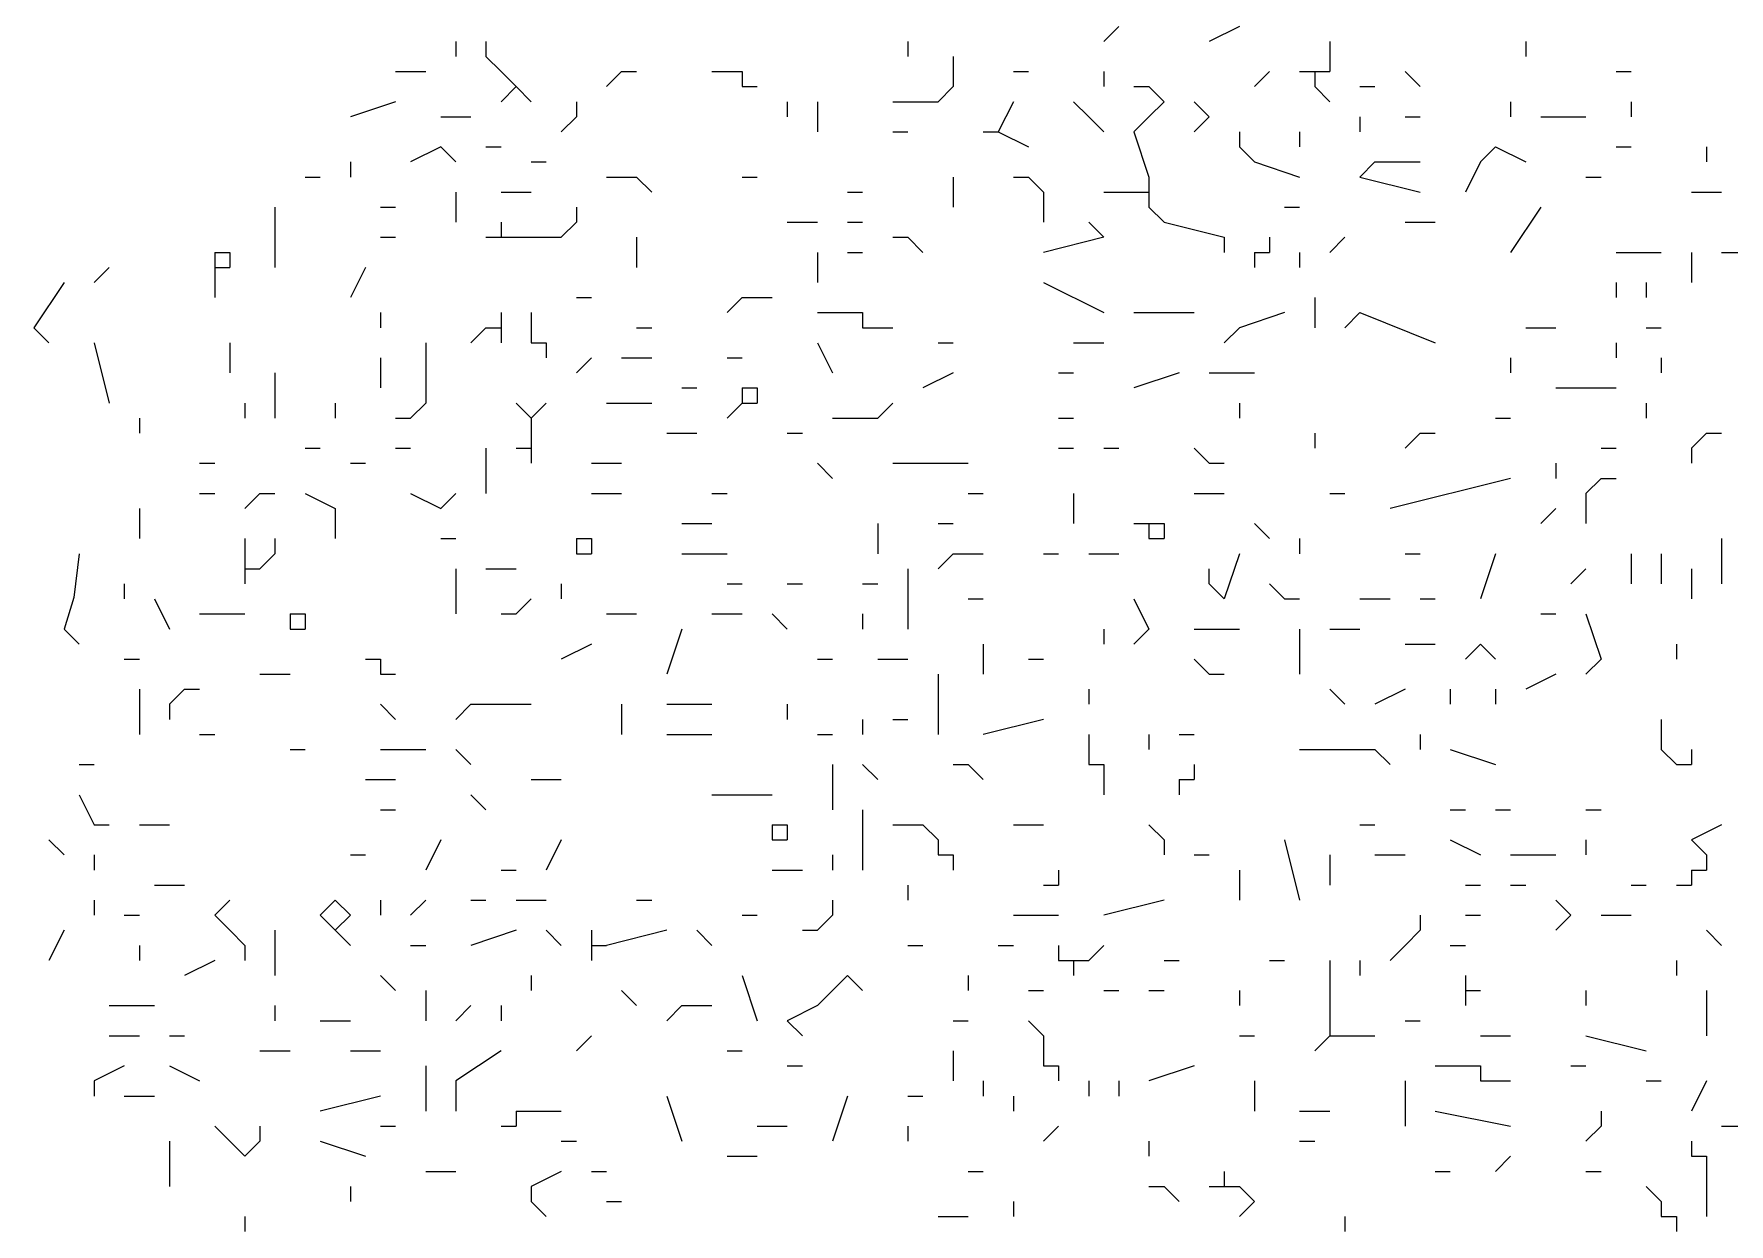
# Model space of a CAD drawing. Header units: inches. Extents: x 0 to 7.16, y 0 to 9.76.
# Drawn here: x 0 to 1.125, y 4.625 to 5.415 of the extents above; entities that cross this region are included whole.
import ezdxf

# ---------------------------------------------------------------- set-up
doc = ezdxf.new("R2010")
doc.units = ezdxf.units.IN
doc.header["$MEASUREMENT"] = 0

# ---------------------------------------------------------------- blocks, each defined once
blk = doc.blocks.new('drevoo')
at = {"linetype": 'Continuous'}
for points in [[(181.8702, -562.1901), (181.8602, -562.2001)], [(181.9502, -562.1901), (181.9302, -562.2001)], [(181.4302, -562.2001), (181.4302, -562.2101)], [(181.4502, -562.2001), (181.4502, -562.2101)], [(181.7302, -562.2001), (181.7302, -562.2101)], [(182.0102, -562.2001), (182.0102, -562.2101)], [(182.1402, -562.2001), (182.1402, -562.2101)], [(181.4502, -562.2101), (181.4602, -562.2201)], [(181.7602, -562.2101), (181.7602, -562.2301)], [(182.0102, -562.2101), (182.0102, -562.2201)], [(181.3902, -562.2201), (181.4102, -562.2201)], [(181.4602, -562.2201), (181.4702, -562.2301)], [(181.5402, -562.2201), (181.5302, -562.2301)], [(181.5402, -562.2201), (181.5502, -562.2201)], [(181.6002, -562.2201), (181.6102, -562.2201)], [(181.6102, -562.2201), (181.6202, -562.2201)], [(181.6202, -562.2201), (181.6202, -562.2301)], [(181.8002, -562.2201), (181.8102, -562.2201)], [(181.8602, -562.2201), (181.8602, -562.2301)], [(181.9702, -562.2201), (181.9602, -562.2301)], [(181.9902, -562.2201), (182.0002, -562.2201)], [(182.0002, -562.2201), (182.0002, -562.2301)], [(182.0002, -562.2201), (182.0102, -562.2201)], [(182.0602, -562.2201), (182.0702, -562.2301)], [(182.2002, -562.2201), (182.2102, -562.2201)], [(181.3902, -562.2401), (181.3602, -562.2501)], [(181.4702, -562.2301), (181.4602, -562.2401)], [(181.4702, -562.2301), (181.4802, -562.2401)], [(181.5102, -562.2401), (181.5102, -562.2501)], [(181.6202, -562.2301), (181.6302, -562.2301)], [(181.6502, -562.2401), (181.6502, -562.2501)], [(181.6702, -562.2401), (181.6702, -562.2601)], [(181.7202, -562.2401), (181.7502, -562.2401)], [(181.7602, -562.2301), (181.7502, -562.2401)], [(181.8002, -562.2401), (181.7902, -562.2601)], [(181.8402, -562.2401), (181.8502, -562.2501)], [(181.8802, -562.2301), (181.8902, -562.2301)], [(181.8902, -562.2301), (181.9002, -562.2401)], [(181.9002, -562.2401), (181.8902, -562.2501)], [(181.9202, -562.2401), (181.9302, -562.2501)], [(182.0002, -562.2301), (182.0102, -562.2401)], [(182.0302, -562.2301), (182.0402, -562.2301)], [(182.1302, -562.2401), (182.1302, -562.2501)], [(182.2102, -562.2401), (182.2102, -562.2501)], [(181.4202, -562.2501), (181.4402, -562.2501)], [(181.5102, -562.2501), (181.5002, -562.2601)], [(181.8502, -562.2501), (181.8602, -562.2601)], [(181.8902, -562.2501), (181.8802, -562.2601)], [(181.9302, -562.2501), (181.9202, -562.2601)], [(182.0302, -562.2501), (182.0302, -562.2601)], [(182.0602, -562.2501), (182.0702, -562.2501)], [(182.1502, -562.2501), (182.1802, -562.2501)], [(181.7202, -562.2601), (181.7302, -562.2601)], [(181.7802, -562.2601), (181.7902, -562.2601)], [(181.7902, -562.2601), (181.8102, -562.2701)], [(181.8802, -562.2601), (181.8902, -562.2901)], [(181.9502, -562.2601), (181.9502, -562.2701)], [(181.9902, -562.2601), (181.9902, -562.2701)], [(181.4202, -562.2701), (181.4002, -562.2801)], [(181.4202, -562.2701), (181.4302, -562.2801)], [(181.4502, -562.2701), (181.4602, -562.2701)], [(181.9502, -562.2701), (181.9602, -562.2801)], [(182.1202, -562.2701), (182.1102, -562.2801)], [(182.1202, -562.2701), (182.1402, -562.2801)], [(182.2002, -562.2701), (182.2102, -562.2701)], [(182.2602, -562.2701), (182.2602, -562.2801)], [(181.3602, -562.2801), (181.3602, -562.2901)], [(181.4802, -562.2801), (181.4902, -562.2801)], [(181.9602, -562.2801), (181.9902, -562.2901)], [(182.0402, -562.2801), (182.0302, -562.2901)], [(182.0402, -562.2801), (182.0702, -562.2801)], [(182.1102, -562.2801), (182.1002, -562.3001)], [(181.3302, -562.2901), (181.3402, -562.2901)], [(181.5302, -562.2901), (181.5502, -562.2901)], [(181.5502, -562.2901), (181.5602, -562.3001)], [(181.6202, -562.2901), (181.6302, -562.2901)], [(181.7602, -562.2901), (181.7602, -562.3101)], [(181.8002, -562.2901), (181.8102, -562.2901)], [(181.8102, -562.2901), (181.8202, -562.3001)], [(181.8902, -562.2901), (181.8902, -562.3001)], [(182.0302, -562.2901), (182.0702, -562.3001)], [(182.1802, -562.2901), (182.1902, -562.2901)], [(181.4302, -562.3001), (181.4302, -562.3201)], [(181.4602, -562.3001), (181.4802, -562.3001)], [(181.6902, -562.3001), (181.7002, -562.3001)], [(181.8202, -562.3001), (181.8202, -562.3201)], [(181.8602, -562.3001), (181.8802, -562.3001)], [(181.8802, -562.3001), (181.8902, -562.3001)], [(181.8902, -562.3001), (181.8902, -562.3101)], [(182.2502, -562.3001), (182.2702, -562.3001)], [(181.3102, -562.3101), (181.3102, -562.3501)], [(181.3802, -562.3101), (181.3902, -562.3101)], [(181.5102, -562.3101), (181.5102, -562.3201)], [(181.8902, -562.3101), (181.9002, -562.3201)], [(181.9802, -562.3101), (181.9902, -562.3101)], [(182.1502, -562.3101), (182.1302, -562.3401)], [(181.3802, -562.3301), (181.3902, -562.3301)], [(181.4502, -562.3301), (181.4602, -562.3301)], [(181.4602, -562.3201), (181.4602, -562.3301)], [(181.4602, -562.3301), (181.4702, -562.3301)], [(181.4702, -562.3301), (181.5002, -562.3301)], [(181.5102, -562.3201), (181.5002, -562.3301)], [(181.5502, -562.3301), (181.5502, -562.3501)], [(181.6502, -562.3201), (181.6702, -562.3201)], [(181.6902, -562.3201), (181.7002, -562.3201)], [(181.7202, -562.3301), (181.7302, -562.3301)], [(181.7302, -562.3301), (181.7402, -562.3401)], [(181.8602, -562.3301), (181.8202, -562.3401)], [(181.8502, -562.3201), (181.8602, -562.3301)], [(181.9002, -562.3201), (181.9402, -562.3301), (181.9402, -562.3401)], [(181.9702, -562.3301), (181.9702, -562.3401)], [(182.0202, -562.3301), (182.0102, -562.3401)], [(182.0602, -562.3201), (182.0802, -562.3201)], [(181.2702, -562.3401), (181.2702, -562.3501)], [(181.2702, -562.3401), (181.2802, -562.3401)], [(181.2802, -562.3401), (181.2802, -562.3501)], [(181.6702, -562.3401), (181.6702, -562.3601)], [(181.6902, -562.3401), (181.7002, -562.3401)], [(181.9602, -562.3401), (181.9602, -562.3501)], [(181.9602, -562.3401), (181.9702, -562.3401)], [(181.9902, -562.3401), (181.9902, -562.3501)], [(182.2002, -562.3401), (182.2302, -562.3401)], [(182.2502, -562.3401), (182.2502, -562.3601)], [(182.2702, -562.3401), (182.3102, -562.3401)], [(181.2002, -562.3501), (181.1902, -562.3601)], [(181.2702, -562.3501), (181.2702, -562.3601)], [(181.2702, -562.3501), (181.2802, -562.3501)], [(181.3702, -562.3501), (181.3602, -562.3701)], [(181.1702, -562.3601), (181.1502, -562.3901), (181.1602, -562.4001)], [(181.2702, -562.3601), (181.2702, -562.3701)], [(181.8202, -562.3601), (181.8602, -562.3801)], [(182.2002, -562.3601), (182.2002, -562.3701)], [(182.2202, -562.3601), (182.2202, -562.3701)], [(181.5102, -562.3701), (181.5202, -562.3701)], [(181.6202, -562.3701), (181.6102, -562.3801)], [(181.6202, -562.3701), (181.6402, -562.3701)], [(182.0002, -562.3701), (182.0002, -562.3901)], [(181.3802, -562.3801), (181.3802, -562.3901)], [(181.4602, -562.3801), (181.4602, -562.3901)], [(181.4802, -562.3801), (181.4802, -562.3901)], [(181.6702, -562.3801), (181.6902, -562.3801)], [(181.6902, -562.3801), (181.7002, -562.3801)], [(181.7002, -562.3801), (181.7002, -562.3901)], [(181.8802, -562.3801), (181.9202, -562.3801)], [(181.9802, -562.3801), (181.9502, -562.3901)], [(182.0302, -562.3801), (182.0202, -562.3901)], [(182.0302, -562.3801), (182.0802, -562.4001)], [(181.4502, -562.3901), (181.4402, -562.4001)], [(181.4502, -562.3901), (181.4602, -562.3901)], [(181.4602, -562.3901), (181.4602, -562.4001)], [(181.4802, -562.3901), (181.4802, -562.4001)], [(181.5502, -562.3901), (181.5602, -562.3901)], [(181.7002, -562.3901), (181.7102, -562.3901)], [(181.7102, -562.3901), (181.7202, -562.3901)], [(181.9502, -562.3901), (181.9402, -562.4001)], [(182.1402, -562.3901), (182.1602, -562.3901)], [(182.2202, -562.3901), (182.2302, -562.3901)], [(181.1902, -562.4001), (181.2002, -562.4401)], [(181.2802, -562.4001), (181.2802, -562.4201)], [(181.4102, -562.4001), (181.4102, -562.4401)], [(181.4802, -562.4001), (181.4902, -562.4001)], [(181.4902, -562.4001), (181.4902, -562.4101)], [(181.6702, -562.4001), (181.6802, -562.4201)], [(181.7502, -562.4001), (181.7602, -562.4001)], [(181.8402, -562.4001), (181.8602, -562.4001)], [(182.2002, -562.4001), (182.2002, -562.4101)], [(181.3102, -562.4201), (181.3102, -562.4501)], [(181.3802, -562.4101), (181.3802, -562.4301)], [(181.5202, -562.4101), (181.5102, -562.4201)], [(181.5402, -562.4101), (181.5602, -562.4101)], [(181.6102, -562.4101), (181.6202, -562.4101)], [(181.7602, -562.4201), (181.7402, -562.4301)], [(181.8302, -562.4201), (181.8402, -562.4201)], [(181.9102, -562.4201), (181.8802, -562.4301)], [(181.9302, -562.4201), (181.9602, -562.4201)], [(182.1302, -562.4101), (182.1302, -562.4201)], [(182.2302, -562.4101), (182.2302, -562.4201)], [(181.5802, -562.4301), (181.5902, -562.4301)], [(181.6202, -562.4301), (181.6202, -562.4401)], [(181.6202, -562.4301), (181.6302, -562.4301)], [(181.6302, -562.4301), (181.6302, -562.4401)], [(182.1602, -562.4301), (182.2002, -562.4301)], [(181.2902, -562.4401), (181.2902, -562.4501)], [(181.3502, -562.4401), (181.3502, -562.4501)], [(181.4102, -562.4401), (181.4002, -562.4501)], [(181.4702, -562.4401), (181.4802, -562.4501)], [(181.4902, -562.4401), (181.4802, -562.4501)], [(181.5302, -562.4401), (181.5602, -562.4401)], [(181.6202, -562.4401), (181.6102, -562.4501)], [(181.6202, -562.4401), (181.6302, -562.4401)], [(181.7202, -562.4401), (181.7102, -562.4501)], [(181.9502, -562.4401), (181.9502, -562.4501)], [(182.2202, -562.4401), (182.2202, -562.4501)], [(181.2202, -562.4501), (181.2202, -562.4601)], [(181.3902, -562.4501), (181.4002, -562.4501)], [(181.4802, -562.4501), (181.4802, -562.4601)], [(181.6802, -562.4501), (181.7102, -562.4501)], [(181.8302, -562.4501), (181.8402, -562.4501)], [(182.1202, -562.4501), (182.1302, -562.4501)], [(181.4802, -562.4601), (181.4802, -562.4701)], [(181.5702, -562.4601), (181.5902, -562.4601)], [(181.6502, -562.4601), (181.6602, -562.4601)], [(182.0002, -562.4601), (182.0002, -562.4701)], [(182.0702, -562.4601), (182.0602, -562.4701)], [(182.0702, -562.4601), (182.0802, -562.4601)], [(182.2602, -562.4601), (182.2502, -562.4701)], [(182.2602, -562.4601), (182.2702, -562.4601)], [(181.3302, -562.4701), (181.3402, -562.4701)], [(181.3902, -562.4701), (181.4002, -562.4701)], [(181.4502, -562.4701), (181.4502, -562.5001)], [(181.4702, -562.4701), (181.4802, -562.4701)], [(181.4802, -562.4701), (181.4802, -562.4801)], [(181.8302, -562.4701), (181.8402, -562.4701)], [(181.8602, -562.4701), (181.8702, -562.4701)], [(181.9202, -562.4701), (181.9302, -562.4801)], [(182.1902, -562.4701), (182.2002, -562.4701)], [(182.2502, -562.4701), (182.2502, -562.4801)], [(181.2602, -562.4801), (181.2702, -562.4801)], [(181.3602, -562.4801), (181.3702, -562.4801)], [(181.5202, -562.4801), (181.5402, -562.4801)], [(181.6702, -562.4801), (181.6802, -562.4901)], [(181.7202, -562.4801), (181.7702, -562.4801)], [(181.9302, -562.4801), (181.9402, -562.4801)], [(182.1602, -562.4801), (182.1602, -562.4901)], [(182.1302, -562.4901), (182.0502, -562.5101)], [(182.1902, -562.4901), (182.1802, -562.5001)], [(182.1902, -562.4901), (182.2002, -562.4901)], [(181.2202, -562.5101), (181.2202, -562.5301)], [(181.2602, -562.5001), (181.2702, -562.5001)], [(181.3002, -562.5001), (181.2902, -562.5101)], [(181.3002, -562.5001), (181.3102, -562.5001)], [(181.3302, -562.5001), (181.3502, -562.5101), (181.3502, -562.5301)], [(181.4002, -562.5001), (181.4202, -562.5101)], [(181.4302, -562.5001), (181.4202, -562.5101)], [(181.5202, -562.5001), (181.5402, -562.5001)], [(181.6002, -562.5001), (181.6102, -562.5001)], [(181.7702, -562.5001), (181.7802, -562.5001)], [(181.8402, -562.5001), (181.8402, -562.5201)], [(181.9202, -562.5001), (181.9402, -562.5001)], [(182.0102, -562.5001), (182.0202, -562.5001)], [(182.1602, -562.5101), (182.1502, -562.5201)], [(182.1802, -562.5001), (182.1802, -562.5201)], [(181.5802, -562.5201), (181.6002, -562.5201)], [(181.7102, -562.5201), (181.7102, -562.5401)], [(181.7502, -562.5201), (181.7602, -562.5201)], [(181.8802, -562.5201), (181.8902, -562.5201)], [(181.8902, -562.5201), (181.8902, -562.5301)], [(181.8902, -562.5201), (181.9002, -562.5201)], [(181.9002, -562.5201), (181.9002, -562.5301)], [(181.9602, -562.5201), (181.9702, -562.5301)], [(181.2902, -562.5301), (181.2902, -562.5401)], [(181.3102, -562.5301), (181.3102, -562.5401)], [(181.4202, -562.5301), (181.4302, -562.5301)], [(181.5102, -562.5301), (181.5102, -562.5401)], [(181.5102, -562.5301), (181.5202, -562.5301)], [(181.5202, -562.5301), (181.5202, -562.5401)], [(181.8902, -562.5301), (181.9002, -562.5301)], [(181.9902, -562.5301), (181.9902, -562.5401)], [(182.2702, -562.5301), (182.2702, -562.5601)], [(181.1802, -562.5401), (181.1767, -562.5692), (181.1702, -562.5901), (181.1802, -562.6001)], [(181.2902, -562.5401), (181.2902, -562.5501)], [(181.3102, -562.5401), (181.3002, -562.5501)], [(181.5102, -562.5401), (181.5202, -562.5401)], [(181.5802, -562.5401), (181.6102, -562.5401)], [(181.7602, -562.5401), (181.7502, -562.5501)], [(181.7602, -562.5401), (181.7802, -562.5401)], [(181.8202, -562.5401), (181.8302, -562.5401)], [(181.8502, -562.5401), (181.8702, -562.5401)], [(181.9502, -562.5401), (181.9402, -562.5701), (181.9302, -562.5601), (181.9302, -562.5501)], [(182.0602, -562.5401), (182.0702, -562.5401)], [(182.1202, -562.5401), (182.1102, -562.5701)], [(182.2102, -562.5401), (182.2102, -562.5601)], [(182.2302, -562.5401), (182.2302, -562.5601)], [(181.2902, -562.5501), (181.2902, -562.5601)], [(181.2902, -562.5501), (181.3002, -562.5501)], [(181.4302, -562.5501), (181.4302, -562.5801)], [(181.4502, -562.5501), (181.4702, -562.5501)], [(181.7302, -562.5501), (181.7302, -562.5901)], [(182.1802, -562.5501), (182.1702, -562.5601)], [(182.2502, -562.5501), (182.2502, -562.5701)], [(181.2102, -562.5601), (181.2102, -562.5701)], [(181.5002, -562.5601), (181.5002, -562.5701)], [(181.6102, -562.5601), (181.6202, -562.5601)], [(181.6502, -562.5601), (181.6602, -562.5601)], [(181.7002, -562.5601), (181.7102, -562.5601)], [(181.9702, -562.5601), (181.9802, -562.5701)], [(181.2302, -562.5701), (181.2402, -562.5901)], [(181.4802, -562.5701), (181.4702, -562.5801)], [(181.7702, -562.5701), (181.7802, -562.5701)], [(181.8802, -562.5701), (181.8902, -562.5901)], [(181.9802, -562.5701), (181.9902, -562.5701)], [(182.0302, -562.5701), (182.0502, -562.5701)], [(182.0702, -562.5701), (182.0802, -562.5701)], [(181.2602, -562.5801), (181.2902, -562.5801)], [(181.3202, -562.5801), (181.3202, -562.5901)], [(181.3202, -562.5801), (181.3302, -562.5801)], [(181.3302, -562.5801), (181.3302, -562.5901)], [(181.4602, -562.5801), (181.4702, -562.5801)], [(181.5302, -562.5801), (181.5502, -562.5801)], [(181.6002, -562.5801), (181.6202, -562.5801)], [(181.6402, -562.5801), (181.6502, -562.5901)], [(181.7002, -562.5801), (181.7002, -562.5901)], [(182.1502, -562.5801), (182.1602, -562.5801)], [(182.1802, -562.5801), (182.1902, -562.6101)], [(181.3202, -562.5901), (181.3302, -562.5901)], [(181.5202, -562.6001), (181.5002, -562.6101)], [(181.5802, -562.5901), (181.5702, -562.6201)], [(181.7802, -562.6001), (181.7802, -562.6201)], [(181.8602, -562.5901), (181.8602, -562.6001)], [(181.8902, -562.5901), (181.8802, -562.6001)], [(181.9202, -562.5901), (181.9502, -562.5901)], [(181.9902, -562.5901), (181.9902, -562.6201)], [(182.0102, -562.5901), (182.0302, -562.5901)], [(182.0602, -562.6001), (182.0802, -562.6001)], [(182.1102, -562.6001), (182.1002, -562.6101)], [(182.1102, -562.6001), (182.1202, -562.6101)], [(182.2402, -562.6001), (182.2402, -562.6101)], [(181.2102, -562.6101), (181.2202, -562.6101)], [(181.3702, -562.6101), (181.3802, -562.6101)], [(181.3802, -562.6101), (181.3802, -562.6201)], [(181.6702, -562.6101), (181.6802, -562.6101)], [(181.7102, -562.6101), (181.7302, -562.6101)], [(181.8102, -562.6101), (181.8202, -562.6101)], [(181.9202, -562.6101), (181.9302, -562.6201)], [(182.1902, -562.6101), (182.1802, -562.6201)], [(181.3002, -562.6201), (181.3202, -562.6201)], [(181.3802, -562.6201), (181.3902, -562.6201)], [(181.7502, -562.6201), (181.7502, -562.6601)], [(181.9302, -562.6201), (181.9402, -562.6201)], [(182.1602, -562.6201), (182.1402, -562.6301)], [(181.2202, -562.6301), (181.2202, -562.6601)], [(181.2502, -562.6301), (181.2402, -562.6401)], [(181.2502, -562.6301), (181.2602, -562.6301)], [(181.8502, -562.6301), (181.8502, -562.6401)], [(182.0102, -562.6301), (182.0202, -562.6401)], [(182.0602, -562.6301), (182.0402, -562.6401)], [(182.0902, -562.6301), (182.0902, -562.6401)], [(182.1202, -562.6301), (182.1202, -562.6401)], [(181.2402, -562.6401), (181.2402, -562.6501)], [(181.3802, -562.6401), (181.3902, -562.6501)], [(181.4402, -562.6401), (181.4302, -562.6501)], [(181.4402, -562.6401), (181.4802, -562.6401)], [(181.5402, -562.6401), (181.5402, -562.6601)], [(181.5702, -562.6401), (181.6002, -562.6401)], [(181.6502, -562.6401), (181.6502, -562.6501)], [(181.7002, -562.6501), (181.7002, -562.6601)], [(181.7202, -562.6501), (181.7302, -562.6501)], [(181.8202, -562.6501), (181.7802, -562.6601)], [(182.2302, -562.6501), (182.2302, -562.6701)], [(181.2602, -562.6601), (181.2702, -562.6601)], [(181.5702, -562.6601), (181.6002, -562.6601)], [(181.6702, -562.6601), (181.6802, -562.6601)], [(181.8502, -562.6601), (181.8502, -562.6701)], [(181.8902, -562.6601), (181.8902, -562.6701)], [(181.9102, -562.6601), (181.9202, -562.6601)], [(182.0702, -562.6601), (182.0702, -562.6701)], [(181.3202, -562.6701), (181.3302, -562.6701)], [(181.3802, -562.6701), (181.4102, -562.6701)], [(181.4302, -562.6701), (181.4402, -562.6801)], [(181.8502, -562.6701), (181.8502, -562.6801)], [(181.9902, -562.6701), (182.0402, -562.6701), (182.0502, -562.6801)], [(182.0902, -562.6701), (182.1202, -562.6801)], [(182.2302, -562.6701), (182.2402, -562.6801)], [(182.2502, -562.6701), (182.2502, -562.6801)], [(181.1802, -562.6801), (181.1902, -562.6801)], [(181.3702, -562.6901), (181.3902, -562.6901)], [(181.4802, -562.6901), (181.5002, -562.6901)], [(181.6802, -562.6801), (181.6802, -562.7101)], [(181.7002, -562.6801), (181.7102, -562.6901)], [(181.7602, -562.6801), (181.7702, -562.6801)], [(181.7702, -562.6801), (181.7802, -562.6901)], [(181.8502, -562.6801), (181.8602, -562.6801)], [(181.8602, -562.6801), (181.8602, -562.6901)], [(181.8602, -562.6901), (181.8602, -562.7001)], [(181.9102, -562.6901), (181.9102, -562.7001)], [(181.9102, -562.6901), (181.9202, -562.6901)], [(181.9202, -562.6801), (181.9202, -562.6901)], [(182.2402, -562.6801), (182.2502, -562.6801)], [(181.1802, -562.7001), (181.1902, -562.7201), (181.2002, -562.7201)], [(181.4402, -562.7001), (181.4502, -562.7101)], [(181.6002, -562.7001), (181.6402, -562.7001)], [(181.3802, -562.7101), (181.3902, -562.7101)], [(181.7002, -562.7101), (181.7002, -562.7501)], [(182.0902, -562.7101), (182.1002, -562.7101)], [(182.1202, -562.7101), (182.1302, -562.7101)], [(182.1802, -562.7101), (182.1902, -562.7101)], [(181.2202, -562.7201), (181.2402, -562.7201)], [(181.6402, -562.7201), (181.6402, -562.7301)], [(181.6402, -562.7201), (181.6502, -562.7201)], [(181.6502, -562.7201), (181.6502, -562.7301)], [(181.7202, -562.7201), (181.7402, -562.7201)], [(181.7402, -562.7201), (181.7502, -562.7301)], [(181.8002, -562.7201), (181.8202, -562.7201)], [(181.8902, -562.7201), (181.9002, -562.7301)], [(182.0302, -562.7201), (182.0402, -562.7201)], [(182.2702, -562.7201), (182.2502, -562.7301), (182.2602, -562.7401)], [(181.1602, -562.7301), (181.1702, -562.7401)], [(181.4202, -562.7301), (181.4102, -562.7501)], [(181.5002, -562.7301), (181.4902, -562.7501)], [(181.6402, -562.7301), (181.6502, -562.7301)], [(181.7502, -562.7301), (181.7502, -562.7401)], [(181.9002, -562.7301), (181.9002, -562.7401)], [(181.9802, -562.7301), (181.9902, -562.7701)], [(182.0902, -562.7301), (182.1102, -562.7401)], [(182.1802, -562.7301), (182.1802, -562.7401)], [(181.1902, -562.7401), (181.1902, -562.7501)], [(181.3602, -562.7401), (181.3702, -562.7401)], [(181.6802, -562.7401), (181.6802, -562.7501)], [(181.7502, -562.7401), (181.7602, -562.7401)], [(181.7602, -562.7401), (181.7602, -562.7501)], [(181.9202, -562.7401), (181.9302, -562.7401)], [(182.0102, -562.7401), (182.0102, -562.7601)], [(182.0402, -562.7401), (182.0602, -562.7401)], [(182.1302, -562.7401), (182.1602, -562.7401)], [(182.2602, -562.7401), (182.2602, -562.7501)], [(181.4602, -562.7501), (181.4702, -562.7501)], [(181.6402, -562.7501), (181.6602, -562.7501)], [(181.8302, -562.7501), (181.8302, -562.7601)], [(181.9502, -562.7501), (181.9502, -562.7701)], [(182.2502, -562.7501), (182.2502, -562.7601)], [(182.2502, -562.7501), (182.2602, -562.7501)], [(181.2302, -562.7601), (181.2502, -562.7601)], [(181.7302, -562.7601), (181.7302, -562.7701)], [(181.8202, -562.7601), (181.8302, -562.7601)], [(182.1002, -562.7601), (182.1102, -562.7601)], [(182.1302, -562.7601), (182.1402, -562.7601)], [(182.2102, -562.7601), (182.2202, -562.7601)], [(182.2402, -562.7601), (182.2502, -562.7601)], [(181.1902, -562.7701), (181.1902, -562.7801)], [(181.2102, -562.7801), (181.2202, -562.7801)], [(181.2802, -562.7701), (181.2702, -562.7801), (181.2802, -562.7901)], [(181.3402, -562.7801), (181.3502, -562.7701), (181.3602, -562.7801), (181.3502, -562.7901)], [(181.3402, -562.7801), (181.3502, -562.7901)], [(181.3802, -562.7701), (181.3802, -562.7801)], [(181.4102, -562.7701), (181.4002, -562.7801)], [(181.4402, -562.7701), (181.4502, -562.7701)], [(181.4702, -562.7701), (181.4902, -562.7701)], [(181.5502, -562.7701), (181.5602, -562.7701)], [(181.6202, -562.7801), (181.6302, -562.7801)], [(181.6802, -562.7801), (181.6702, -562.7901)], [(181.6802, -562.7701), (181.6802, -562.7801)], [(181.8002, -562.7801), (181.8302, -562.7801)], [(181.9002, -562.7701), (181.8602, -562.7801)], [(182.0702, -562.7801), (182.0702, -562.7901)], [(182.1002, -562.7801), (182.1102, -562.7801)], [(182.1602, -562.7701), (182.1702, -562.7801)], [(182.1702, -562.7801), (182.1602, -562.7901)], [(182.1902, -562.7801), (182.2102, -562.7801)], [(181.1702, -562.7901), (181.1602, -562.8101)], [(181.2802, -562.7901), (181.2902, -562.8001)], [(181.3102, -562.7901), (181.3102, -562.8201)], [(181.3502, -562.7901), (181.3602, -562.8001)], [(181.4702, -562.7901), (181.4402, -562.8001)], [(181.4902, -562.7901), (181.5002, -562.8001)], [(181.5202, -562.7901), (181.5202, -562.8001)], [(181.5702, -562.7901), (181.5302, -562.8001)], [(181.5902, -562.7901), (181.6002, -562.8001)], [(181.6602, -562.7901), (181.6702, -562.7901)], [(182.0702, -562.7901), (182.0602, -562.8001)], [(182.2602, -562.7901), (182.2702, -562.8001)], [(181.2202, -562.8001), (181.2202, -562.8101)], [(181.2902, -562.8001), (181.2902, -562.8101)], [(181.4002, -562.8001), (181.4102, -562.8001)], [(181.5202, -562.8001), (181.5202, -562.8101)], [(181.5202, -562.8001), (181.5302, -562.8001)], [(181.7302, -562.8001), (181.7402, -562.8001)], [(181.7902, -562.8001), (181.8002, -562.8001)], [(181.8302, -562.8001), (181.8302, -562.8101)], [(181.8602, -562.8001), (181.8502, -562.8101)], [(182.0602, -562.8001), (182.0502, -562.8101)], [(182.0902, -562.8001), (182.1002, -562.8001)], [(181.2702, -562.8101), (181.2502, -562.8201)], [(181.8302, -562.8101), (181.8402, -562.8101)], [(181.8402, -562.8101), (181.8402, -562.8201)], [(181.8402, -562.8101), (181.8502, -562.8101)], [(181.9002, -562.8101), (181.9102, -562.8101)], [(181.9702, -562.8101), (181.9802, -562.8101)], [(182.0102, -562.8101), (182.0102, -562.8501)], [(182.0302, -562.8101), (182.0302, -562.8201)], [(182.2402, -562.8101), (182.2402, -562.8201)], [(181.3802, -562.8201), (181.3902, -562.8301)], [(181.4802, -562.8201), (181.4802, -562.8301)], [(181.6202, -562.8201), (181.6302, -562.8501)], [(181.6902, -562.8201), (181.6802, -562.8301)], [(181.6902, -562.8201), (181.7002, -562.8301)], [(181.7702, -562.8201), (181.7702, -562.8301)], [(182.1002, -562.8201), (182.1002, -562.8301)], [(181.4102, -562.8301), (181.4102, -562.8501)], [(181.5402, -562.8301), (181.5502, -562.8401)], [(181.6802, -562.8301), (181.6702, -562.8401)], [(181.8102, -562.8301), (181.8202, -562.8301)], [(181.8602, -562.8301), (181.8702, -562.8301)], [(181.8902, -562.8301), (181.9002, -562.8301)], [(181.9502, -562.8301), (181.9502, -562.8401)], [(182.1002, -562.8301), (182.1002, -562.8401)], [(182.1002, -562.8301), (182.1102, -562.8301)], [(182.1802, -562.8301), (182.1802, -562.8401)], [(182.2602, -562.8301), (182.2602, -562.8601)], [(181.2002, -562.8401), (181.2302, -562.8401)], [(181.3102, -562.8401), (181.3102, -562.8501)], [(181.4402, -562.8401), (181.4302, -562.8501)], [(181.4602, -562.8401), (181.4602, -562.8501)], [(181.5802, -562.8401), (181.5702, -562.8501)], [(181.5802, -562.8401), (181.6002, -562.8401)], [(181.6702, -562.8401), (181.6502, -562.8501)], [(181.3402, -562.8501), (181.3602, -562.8501)], [(181.6502, -562.8501), (181.6602, -562.8601)], [(181.7602, -562.8501), (181.7702, -562.8501)], [(181.8102, -562.8501), (181.8202, -562.8601)], [(182.0102, -562.8501), (182.0102, -562.8601)], [(182.0602, -562.8501), (182.0702, -562.8501)], [(181.2002, -562.8601), (181.2202, -562.8601)], [(181.2402, -562.8601), (181.2502, -562.8601)], [(181.3002, -562.8701), (181.3202, -562.8701)], [(181.3602, -562.8701), (181.3802, -562.8701)], [(181.4602, -562.8701), (181.4302, -562.8901), (181.4302, -562.9101)], [(181.5202, -562.8601), (181.5102, -562.8701)], [(181.6102, -562.8701), (181.6202, -562.8701)], [(181.7602, -562.8701), (181.7602, -562.8901)], [(181.8202, -562.8601), (181.8202, -562.8701)], [(181.8202, -562.8701), (181.8202, -562.8801)], [(181.9502, -562.8601), (181.9602, -562.8601)], [(182.0102, -562.8601), (182.0002, -562.8701)], [(182.0102, -562.8601), (182.0202, -562.8601)], [(182.0202, -562.8601), (182.0402, -562.8601)], [(182.1102, -562.8601), (182.1302, -562.8601)], [(182.1802, -562.8601), (182.2202, -562.8701)], [(181.2102, -562.8801), (181.1902, -562.8901), (181.1902, -562.9001)], [(181.2402, -562.8801), (181.2602, -562.8901)], [(181.4102, -562.8801), (181.4102, -562.9101)], [(181.6502, -562.8801), (181.6602, -562.8801)], [(181.8202, -562.8801), (181.8302, -562.8801)], [(181.8302, -562.8801), (181.8302, -562.8901)], [(181.9202, -562.8801), (181.8902, -562.8901)], [(182.0802, -562.8801), (182.1002, -562.8801)], [(182.1002, -562.8801), (182.1102, -562.8801)], [(182.1102, -562.8801), (182.1102, -562.8901)], [(182.1702, -562.8801), (182.1802, -562.8801)], [(181.7802, -562.8901), (181.7802, -562.9001)], [(181.8502, -562.8901), (181.8502, -562.9001)], [(181.8702, -562.8901), (181.8702, -562.9001)], [(181.9602, -562.8901), (181.9602, -562.9101)], [(182.0602, -562.8901), (182.0602, -562.9201)], [(182.1102, -562.8901), (182.1202, -562.8901)], [(182.1202, -562.8901), (182.1302, -562.8901)], [(182.2202, -562.8901), (182.2302, -562.8901)], [(182.2602, -562.8901), (182.2502, -562.9101)], [(181.2102, -562.9001), (181.2302, -562.9001)], [(181.3802, -562.9001), (181.3402, -562.9101)], [(181.5702, -562.9001), (181.5802, -562.9301)], [(181.6902, -562.9001), (181.6802, -562.9301)], [(181.7302, -562.9001), (181.7402, -562.9001)], [(181.8002, -562.9001), (181.8002, -562.9101)], [(181.4702, -562.9101), (181.4702, -562.9201)], [(181.4702, -562.9101), (181.4802, -562.9101)], [(181.4802, -562.9101), (181.5002, -562.9101)], [(181.9902, -562.9101), (182.0102, -562.9101)], [(182.0802, -562.9101), (182.1302, -562.9201)], [(182.1902, -562.9101), (182.1902, -562.9201)], [(181.2702, -562.9201), (181.2802, -562.9301)], [(181.3002, -562.9201), (181.3002, -562.9301)], [(181.3802, -562.9201), (181.3902, -562.9201)], [(181.4602, -562.9201), (181.4702, -562.9201)], [(181.6302, -562.9201), (181.6502, -562.9201)], [(181.7302, -562.9201), (181.7302, -562.9301)], [(181.8302, -562.9201), (181.8202, -562.9301)], [(182.1902, -562.9201), (182.1802, -562.9301)], [(182.2702, -562.9201), (182.3102, -562.9201)], [(181.2402, -562.9301), (181.2402, -562.9601)], [(181.2802, -562.9301), (181.2902, -562.9401)], [(181.3002, -562.9301), (181.2902, -562.9401)], [(181.3402, -562.9301), (181.3702, -562.9401)], [(181.5002, -562.9301), (181.5102, -562.9301)], [(181.8902, -562.9301), (181.8902, -562.9401)], [(181.9902, -562.9301), (182.0002, -562.9301)], [(182.2502, -562.9301), (182.2502, -562.9401)], [(181.6102, -562.9401), (181.6302, -562.9401)], [(182.1302, -562.9401), (182.1202, -562.9501)], [(182.2502, -562.9401), (182.2602, -562.9401)], [(182.2602, -562.9401), (182.2602, -562.9501)], [(181.3602, -562.9601), (181.3602, -562.9701)], [(181.4102, -562.9501), (181.4302, -562.9501)], [(181.5002, -562.9501), (181.4802, -562.9601), (181.4802, -562.9701)], [(181.5202, -562.9501), (181.5302, -562.9501)], [(181.7702, -562.9501), (181.7802, -562.9501)], [(181.8902, -562.9601), (181.9002, -562.9601)], [(181.9002, -562.9601), (181.9102, -562.9701)], [(181.9302, -562.9601), (181.9402, -562.9601)], [(181.9402, -562.9501), (181.9402, -562.9601)], [(181.9402, -562.9601), (181.9502, -562.9601)], [(181.9502, -562.9601), (181.9602, -562.9701)], [(182.0802, -562.9501), (182.0902, -562.9501)], [(182.1802, -562.9501), (182.1902, -562.9501)], [(182.2202, -562.9601), (182.2302, -562.9701)], [(182.2602, -562.9501), (182.2602, -562.9801)], [(181.4802, -562.9701), (181.4902, -562.9801)], [(181.5302, -562.9701), (181.5402, -562.9701)], [(181.8002, -562.9701), (181.8002, -562.9801)], [(181.9602, -562.9701), (181.9502, -562.9801)], [(182.2302, -562.9701), (182.2302, -562.9801)], [(181.2902, -562.9801), (181.2902, -562.9901)], [(181.7502, -562.9801), (181.7702, -562.9801)], [(182.0202, -562.9801), (182.0202, -562.9901)], [(182.2302, -562.9801), (182.2402, -562.9801)], [(182.2402, -562.9801), (182.2402, -562.9901)]]:
    blk.add_lwpolyline(points, dxfattribs=at)
blk = doc.blocks.new('A$C347C32FF')
at = {"color": 1, "linetype": 'Continuous'}
blk.add_blockref('drevoo', (-181.1502, 567.6101), dxfattribs=at)

msp = doc.modelspace()

# ---------------------------------------------------------------- block references
msp.add_blockref('A$C347C32FF', (0, 0))

doc.saveas('drawing.dxf')
